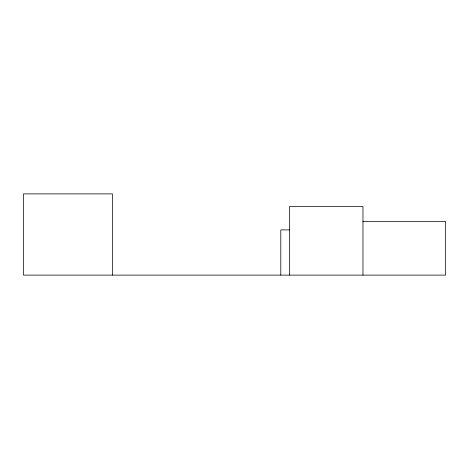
<?xml version="1.0" encoding="UTF-8"?>
<svg xmlns="http://www.w3.org/2000/svg" width="469" height="469" viewBox="0 0 469 469"><rect width="100%" height="100%" fill="white"/><g stroke="black" fill="none" stroke-linecap="round" stroke-linejoin="round"><path stroke-width="0.7" d="M362.918 221.497L445.55 221.497L445.55 275.115L23.45 275.115L23.45 193.885L112.408 193.885L112.408 275.115M289.514 229.892L280.796 229.892L280.796 275.115M362.965 275.115L362.965 206.553L289.52 206.553L289.52 275.115"/></g></svg>
